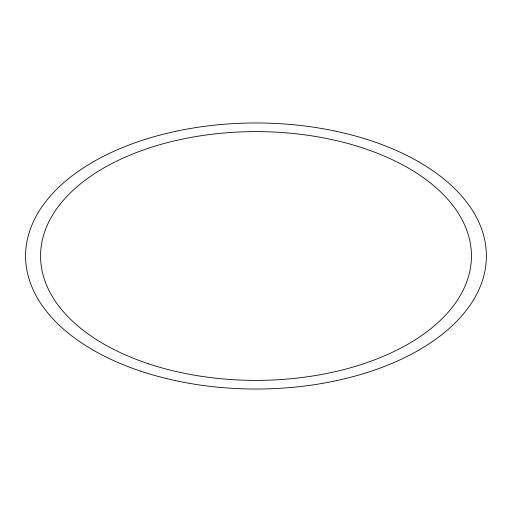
<?xml version="1.0" encoding="UTF-8"?>
<svg xmlns="http://www.w3.org/2000/svg" width="512" height="512" viewBox="0 0 512 512"><rect width="100%" height="100%" fill="white"/><g stroke="black" fill="none" stroke-linecap="round" stroke-linejoin="round"><path stroke-width="0.77" d="M140.8 371.2A230.4 133.018 0 0 0 486.4 256A230.4 133.018 0 0 0 140.8 140.8A230.4 133.018 0 0 0 140.8 371.2M148.282 363.718A215.443 124.384 0 0 0 471.443 256A215.443 124.384 0 0 0 148.282 148.282A215.443 124.384 0 0 0 148.282 363.718"/></g></svg>
